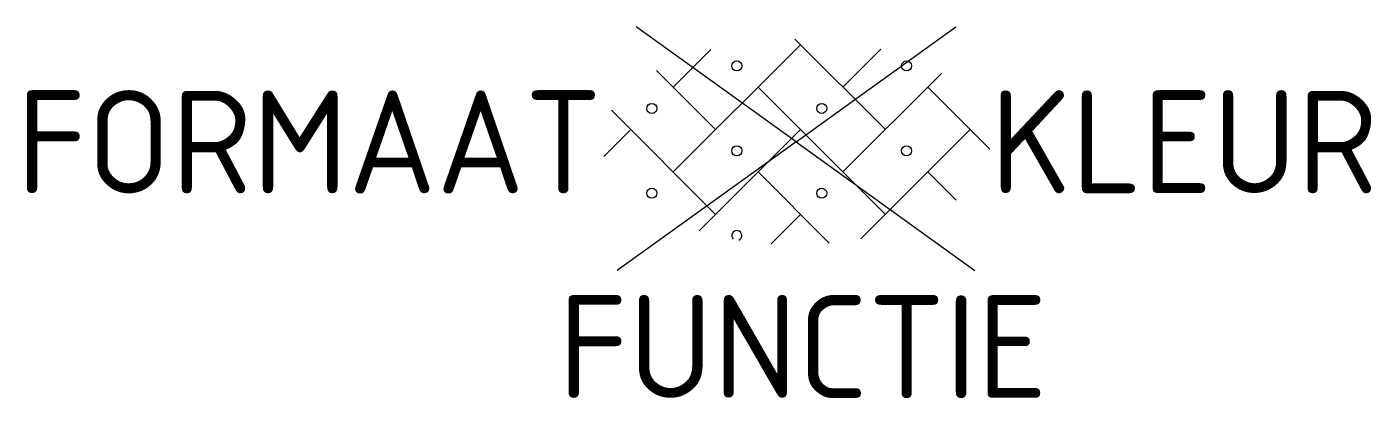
# Model space of a CAD drawing. Extents: x -13.5 to 10.1, y -4.5 to 2.
import ezdxf
from ezdxf.enums import TextEntityAlignment as Align

# ---------------------------------------------------------------- set-up
doc = ezdxf.new("R2010")
doc.units = 0
doc.styles.add('NLCS-ISO', font='NLCS-ISO.ttf')

msp = doc.modelspace()

# ---------------------------------------------------------------- linework, layer by layer
for p, q in [((0, 0), (-2.796, 2.013)), ((0, 0), (2.796, 2.013)), ((-2.151, -0.527), (0.077, 1.7)), ((-0.023, 1.8), (1.562, 0.215)), ((-2.151, 0.958), (-1.491, 1.617)), ((0.819, 0.958), (1.481, 1.62)), ((-2.443, 1.25), (-1.408, 0.215)), ((0.819, -0.527), (2.541, 1.194)), ((-0.666, 0.958), (1.562, -1.27)), ((2.304, 0.958), (3.387, -0.125)), ((-3.231, 0.553), (-1.408, -1.27)), ((-3.361, -0.253), (-2.893, 0.215)), ((-1.697, -1.559), (0.077, 0.215)), ((1.135, -1.696), (3.047, 0.215)), ((0, 0), (-3.129, -2.253)), ((0, 0), (3.129, -2.253)), ((-0.666, -0.527), (0.58, -1.774)), ((2.304, -0.527), (2.797, -1.02)), ((-0.438, -1.785), (0.077, -1.27))]:
    msp.add_line(p, q)
for centre in [(-1.037, 1.329), (1.933, 1.329), (-2.522, 0.586), (0.448, 0.586), (-1.037, -0.156), (1.933, -0.156), (-2.522, -0.899), (0.448, -0.899)]:
    msp.add_circle(centre, 0.0881)
msp.add_arc((-1.037, -1.641), 0.0881, 295.9034, 224.543)

# ---------------------------------------------------------------- texts
at = {"style": 'NLCS-ISO'}
msp.add_attdef('FORMAAT', text='KF', height=1.8, dxfattribs=at).set_placement((-3.395, 0), align=Align.MIDDLE_RIGHT)
msp.add_attdef('KLEUR', text='RD', height=1.8, dxfattribs=at).set_placement((3.395, 0), align=Align.MIDDLE_LEFT)
at = {"style": 'NLCS-ISO', "flags": 1}
msp.add_attdef('FUNCTIE', text='', height=1.8, dxfattribs=at).set_placement((0.116, -3.585), align=Align.MIDDLE_CENTER)

doc.saveas('drawing.dxf')
